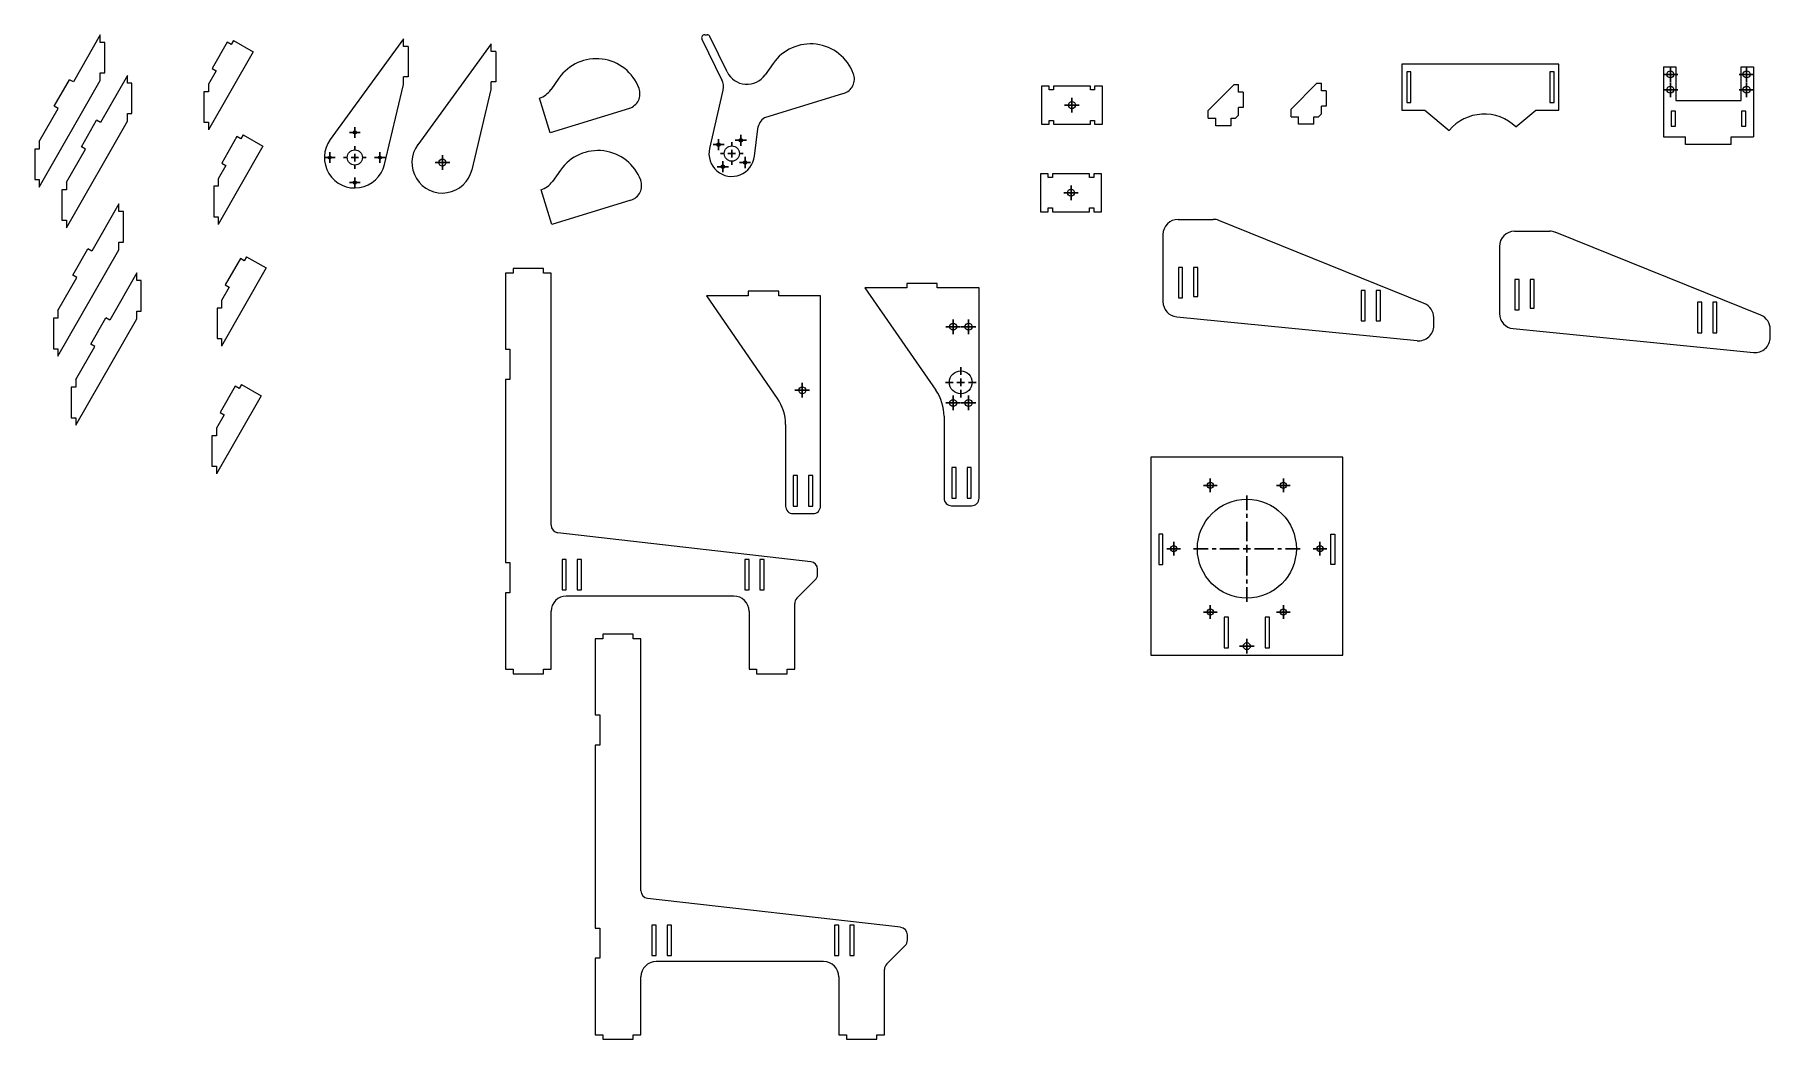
# Model space of a CAD drawing. Header units: millimetres. Extents: x 33 to 1173, y 126 to 786.
import ezdxf

# ---------------------------------------------------------------- set-up
doc = ezdxf.new("R2010")
doc.units = ezdxf.units.MM
doc.linetypes.add('CENTERX2', pattern=[20.32, 12.7, -2.54, 2.54, -2.54])
doc.layers.add('CENTER', color=2, linetype='CENTERX2')

# ---------------------------------------------------------------- blocks, each defined once
blk = doc.blocks.new('SW_CENTERMARKSYMBOL_0')
at = {"layer": 'CENTER', "color": 0}
for p, q in [((-5, 0), (-7.5, 0)), ((0, 0), (-2.5, 0)), ((0, 5), (0, 7.5)), ((0, 0), (0, 2.5)), ((0, 0), (0, -2.5)), ((0, 0), (2.5, 0)), ((5, 0), (7.5, 0)), ((0, -5), (0, -7.5))]:
    blk.add_line(p, q, dxfattribs=at)
blk = doc.blocks.new('SW_CENTERMARKSYMBOL_1')
at = {"layer": 'CENTER', "color": 0}
for p, q in [((-2.5, 0), (-3.5, 0)), ((0, 0), (-2.5, 0)), ((0, 2.5), (0, 3.5)), ((0, 0), (0, 2.5)), ((0, 0), (0, -2.5)), ((0, 0), (2.5, 0)), ((2.5, 0), (3.5, 0)), ((0, -2.5), (0, -3.5))]:
    blk.add_line(p, q, dxfattribs=at)
blk = doc.blocks.new('SW_CENTERMARKSYMBOL_2')
at = {"layer": 'CENTER', "color": 0}
for p, q in [((-2.5, 0), (-3.5, 0)), ((0, 0), (-2.5, 0)), ((0, 2.5), (0, 3.5)), ((0, 0), (0, 2.5)), ((0, 0), (0, -2.5)), ((0, 0), (2.5, 0)), ((2.5, 0), (3.5, 0)), ((0, -2.5), (0, -3.5))]:
    blk.add_line(p, q, dxfattribs=at)
blk = doc.blocks.new('SW_CENTERMARKSYMBOL_3')
at = {"layer": 'CENTER', "color": 0}
for p, q in [((-2.5, 0), (-3.5, 0)), ((0, 0), (-2.5, 0)), ((0, 2.5), (0, 3.5)), ((0, 0), (0, 2.5)), ((0, 0), (0, -2.5)), ((0, 0), (2.5, 0)), ((2.5, 0), (3.5, 0)), ((0, -2.5), (0, -3.5))]:
    blk.add_line(p, q, dxfattribs=at)
blk = doc.blocks.new('SW_CENTERMARKSYMBOL_4')
at = {"layer": 'CENTER', "color": 0}
for p, q in [((-2.5, 0), (-3.5, 0)), ((0, 0), (-2.5, 0)), ((0, 2.5), (0, 3.5)), ((0, 0), (0, 2.5)), ((0, 0), (0, -2.5)), ((0, 0), (2.5, 0)), ((2.5, 0), (3.5, 0)), ((0, -2.5), (0, -3.5))]:
    blk.add_line(p, q, dxfattribs=at)
blk = doc.blocks.new('SW_CENTERMARKSYMBOL_5')
at = {"layer": 'CENTER', "color": 0}
for p, q in [((-5, 0), (-7.5, 0)), ((0, 0), (-2.5, 0)), ((0, 5), (0, 7.5)), ((0, 0), (0, 2.5)), ((0, 0), (0, -2.5)), ((0, 0), (2.5, 0)), ((5, 0), (7.5, 0)), ((0, -5), (0, -7.5))]:
    blk.add_line(p, q, dxfattribs=at)
blk = doc.blocks.new('SW_CENTERMARKSYMBOL_6')
at = {"layer": 'CENTER', "color": 0}
for p, q in [((-2.5, 0), (-3.65, 0)), ((0, 0), (-2.5, 0)), ((0, 2.5), (0, 3.65)), ((0, 0), (0, 2.5)), ((0, 0), (0, -2.5)), ((0, 0), (2.5, 0)), ((2.5, 0), (3.65, 0)), ((0, -2.5), (0, -3.65))]:
    blk.add_line(p, q, dxfattribs=at)
blk = doc.blocks.new('SW_CENTERMARKSYMBOL_7')
at = {"layer": 'CENTER', "color": 0}
for p, q in [((-2.5, 0), (-3.65, 0)), ((0, 0), (-2.5, 0)), ((0, 2.5), (0, 3.65)), ((0, 0), (0, 2.5)), ((0, 0), (0, -2.5)), ((0, 0), (2.5, 0)), ((2.5, 0), (3.65, 0)), ((0, -2.5), (0, -3.65))]:
    blk.add_line(p, q, dxfattribs=at)
blk = doc.blocks.new('SW_CENTERMARKSYMBOL_8')
at = {"layer": 'CENTER', "color": 0}
for p, q in [((-2.5, 0), (-3.65, 0)), ((0, 0), (-2.5, 0)), ((0, 2.5), (0, 3.65)), ((0, 0), (0, 2.5)), ((0, 0), (0, -2.5)), ((0, 0), (2.5, 0)), ((2.5, 0), (3.65, 0)), ((0, -2.5), (0, -3.65))]:
    blk.add_line(p, q, dxfattribs=at)
blk = doc.blocks.new('SW_CENTERMARKSYMBOL_9')
at = {"layer": 'CENTER', "color": 0}
for p, q in [((-2.5, 0), (-3.65, 0)), ((0, 0), (-2.5, 0)), ((0, 2.5), (0, 3.65)), ((0, 0), (0, 2.5)), ((0, 0), (0, -2.5)), ((0, 0), (2.5, 0)), ((2.5, 0), (3.65, 0)), ((0, -2.5), (0, -3.65))]:
    blk.add_line(p, q, dxfattribs=at)
blk = doc.blocks.new('SW_CENTERMARKSYMBOL_10')
at = {"layer": 'CENTER', "color": 0}
for p, q in [((-2.5, 0), (-4.8, 0)), ((0, 0), (-2.5, 0)), ((0, 2.5), (0, 4.8)), ((0, 0), (0, 2.5)), ((0, 0), (0, -2.5)), ((0, 0), (2.5, 0)), ((2.5, 0), (4.8, 0)), ((0, -2.5), (0, -4.8))]:
    blk.add_line(p, q, dxfattribs=at)
blk = doc.blocks.new('SW_CENTERMARKSYMBOL_11')
at = {"layer": 'CENTER', "color": 0}
for p, q in [((-2.5, 0), (-4.8, 0)), ((0, 0), (-2.5, 0)), ((0, 2.5), (0, 4.8)), ((0, 0), (0, 2.5)), ((0, 0), (0, -2.5)), ((0, 0), (2.5, 0)), ((2.5, 0), (4.8, 0)), ((0, -2.5), (0, -4.8))]:
    blk.add_line(p, q, dxfattribs=at)
blk = doc.blocks.new('SW_CENTERMARKSYMBOL_12')
at = {"layer": 'CENTER', "color": 0}
for p, q in [((-2.5, 0), (-4.8, 0)), ((0, 0), (-2.5, 0)), ((0, 2.5), (0, 4.8)), ((0, 0), (0, 2.5)), ((0, 0), (0, -2.5)), ((0, 0), (2.5, 0)), ((2.5, 0), (4.8, 0)), ((0, -2.5), (0, -4.8))]:
    blk.add_line(p, q, dxfattribs=at)
blk = doc.blocks.new('SW_CENTERMARKSYMBOL_13')
at = {"layer": 'CENTER', "color": 0}
for p, q in [((-2.5, 0), (-4.8, 0)), ((0, 0), (-2.5, 0)), ((0, 2.5), (0, 4.8)), ((0, 0), (0, 2.5)), ((0, 0), (0, -2.5)), ((0, 0), (2.5, 0)), ((2.5, 0), (4.8, 0)), ((0, -2.5), (0, -4.8))]:
    blk.add_line(p, q, dxfattribs=at)
blk = doc.blocks.new('SW_CENTERMARKSYMBOL_14')
at = {"layer": 'CENTER', "color": 0}
for p, q in [((-2.5, 0), (-4.8, 0)), ((0, 0), (-2.5, 0)), ((0, 2.5), (0, 4.8)), ((0, 0), (0, 2.5)), ((0, 0), (0, -2.5)), ((0, 0), (2.5, 0)), ((2.5, 0), (4.8, 0)), ((0, -2.5), (0, -4.8))]:
    blk.add_line(p, q, dxfattribs=at)
blk = doc.blocks.new('SW_CENTERMARKSYMBOL_15')
at = {"layer": 'CENTER', "color": 0}
for p, q in [((-2.5, 0), (-4.8, 0)), ((0, 0), (-2.5, 0)), ((0, 2.5), (0, 4.8)), ((0, 0), (0, 2.5)), ((0, 0), (0, -2.5)), ((0, 0), (2.5, 0)), ((2.5, 0), (4.8, 0)), ((0, -2.5), (0, -4.8))]:
    blk.add_line(p, q, dxfattribs=at)
blk = doc.blocks.new('SW_CENTERMARKSYMBOL_16')
at = {"layer": 'CENTER', "color": 0}
for p, q in [((-2.5, 0), (-4.8, 0)), ((0, 0), (-2.5, 0)), ((0, 2.5), (0, 4.8)), ((0, 0), (0, 2.5)), ((0, 0), (0, -2.5)), ((0, 0), (2.5, 0)), ((2.5, 0), (4.8, 0)), ((0, -2.5), (0, -4.8))]:
    blk.add_line(p, q, dxfattribs=at)
blk = doc.blocks.new('SW_CENTERMARKSYMBOL_17')
at = {"layer": 'CENTER', "color": 0}
for p, q in [((0, 5), (0, 35)), ((-5, 0), (-35, 0)), ((0, 0), (-2.5, 0)), ((0, 0), (0, 2.5)), ((0, 0), (0, -2.5)), ((0, 0), (2.5, 0)), ((5, 0), (35, 0)), ((0, -5), (0, -35))]:
    blk.add_line(p, q, dxfattribs=at)
blk = doc.blocks.new('SW_CENTERMARKSYMBOL_18')
at = {"layer": 'CENTER', "color": 0}
for p, q in [((-2.5, 0), (-4.5, 0)), ((0, 0), (-2.5, 0)), ((0, 2.5), (0, 4.5)), ((0, 0), (0, 2.5)), ((0, 0), (0, -2.5)), ((0, 0), (2.5, 0)), ((2.5, 0), (4.5, 0)), ((0, -2.5), (0, -4.5))]:
    blk.add_line(p, q, dxfattribs=at)
blk = doc.blocks.new('SW_CENTERMARKSYMBOL_19')
at = {"layer": 'CENTER', "color": 0}
for p, q in [((-2.5, 0), (-4.5, 0)), ((0, 0), (-2.5, 0)), ((0, 2.5), (0, 4.5)), ((0, 0), (0, 2.5)), ((0, 0), (0, -2.5)), ((0, 0), (2.5, 0)), ((2.5, 0), (4.5, 0)), ((0, -2.5), (0, -4.5))]:
    blk.add_line(p, q, dxfattribs=at)
blk = doc.blocks.new('SW_CENTERMARKSYMBOL_20')
at = {"layer": 'CENTER', "color": 0}
for p, q in [((-2.5, 0), (-4.5, 0)), ((0, 0), (-2.5, 0)), ((0, 2.5), (0, 4.5)), ((0, 0), (0, 2.5)), ((0, 0), (0, -2.5)), ((0, 0), (2.5, 0)), ((2.5, 0), (4.5, 0)), ((0, -2.5), (0, -4.5))]:
    blk.add_line(p, q, dxfattribs=at)
blk = doc.blocks.new('SW_CENTERMARKSYMBOL_21')
at = {"layer": 'CENTER', "color": 0}
for p, q in [((-2.5, 0), (-4.5, 0)), ((0, 0), (-2.5, 0)), ((0, 2.5), (0, 4.5)), ((0, 0), (0, 2.5)), ((0, 0), (0, -2.5)), ((0, 0), (2.5, 0)), ((2.5, 0), (4.5, 0)), ((0, -2.5), (0, -4.5))]:
    blk.add_line(p, q, dxfattribs=at)
blk = doc.blocks.new('SW_CENTERMARKSYMBOL_22')
at = {"layer": 'CENTER', "color": 0}
for p, q in [((-2.5, 0), (-4.5, 0)), ((0, 0), (-2.5, 0)), ((0, 2.5), (0, 4.5)), ((0, 0), (0, 2.5)), ((0, 0), (0, -2.5)), ((0, 0), (2.5, 0)), ((2.5, 0), (4.5, 0)), ((0, -2.5), (0, -4.5))]:
    blk.add_line(p, q, dxfattribs=at)
blk = doc.blocks.new('SW_CENTERMARKSYMBOL_23')
at = {"layer": 'CENTER', "color": 0}
for p, q in [((-2.5, 0), (-4.5, 0)), ((0, 0), (-2.5, 0)), ((0, 2.5), (0, 4.5)), ((0, 0), (0, 2.5)), ((0, 0), (0, -2.5)), ((0, 0), (2.5, 0)), ((2.5, 0), (4.5, 0)), ((0, -2.5), (0, -4.5))]:
    blk.add_line(p, q, dxfattribs=at)
blk = doc.blocks.new('SW_CENTERMARKSYMBOL_24')
at = {"layer": 'CENTER', "color": 0}
for p, q in [((-2.5, 0), (-4.8, 0)), ((0, 0), (-2.5, 0)), ((0, 2.5), (0, 4.8)), ((0, 0), (0, 2.5)), ((0, 0), (0, -2.5)), ((0, 0), (2.5, 0)), ((2.5, 0), (4.8, 0)), ((0, -2.5), (0, -4.8))]:
    blk.add_line(p, q, dxfattribs=at)
blk = doc.blocks.new('SW_CENTERMARKSYMBOL_25')
at = {"layer": 'CENTER', "color": 0}
for p, q in [((-5, 0), (-10, 0)), ((0, 0), (-2.5, 0)), ((0, 5), (0, 10)), ((0, 0), (0, 2.5)), ((0, 0), (0, -2.5)), ((0, 0), (2.5, 0)), ((5, 0), (10, 0)), ((0, -5), (0, -10))]:
    blk.add_line(p, q, dxfattribs=at)
blk = doc.blocks.new('SW_CENTERMARKSYMBOL_26')
at = {"layer": 'CENTER', "color": 0}
for p, q in [((-2.5, 0), (-4.8, 0)), ((0, 0), (-2.5, 0)), ((0, 2.5), (0, 4.8)), ((0, 0), (0, 2.5)), ((0, 0), (0, -2.5)), ((0, 0), (2.5, 0)), ((2.5, 0), (4.8, 0)), ((0, -2.5), (0, -4.8))]:
    blk.add_line(p, q, dxfattribs=at)
blk = doc.blocks.new('SW_CENTERMARKSYMBOL_27')
at = {"layer": 'CENTER', "color": 0}
for p, q in [((-2.5, 0), (-4.8, 0)), ((0, 0), (-2.5, 0)), ((0, 2.5), (0, 4.8)), ((0, 0), (0, 2.5)), ((0, 0), (0, -2.5)), ((0, 0), (2.5, 0)), ((2.5, 0), (4.8, 0)), ((0, -2.5), (0, -4.8))]:
    blk.add_line(p, q, dxfattribs=at)
blk = doc.blocks.new('SW_CENTERMARKSYMBOL_28')
at = {"layer": 'CENTER', "color": 0}
for p, q in [((-2.5, 0), (-4.8, 0)), ((0, 0), (-2.5, 0)), ((0, 2.5), (0, 4.8)), ((0, 0), (0, 2.5)), ((0, 0), (0, -2.5)), ((0, 0), (2.5, 0)), ((2.5, 0), (4.8, 0)), ((0, -2.5), (0, -4.8))]:
    blk.add_line(p, q, dxfattribs=at)
blk = doc.blocks.new('SW_CENTERMARKSYMBOL_29')
at = {"layer": 'CENTER', "color": 0}
for p, q in [((-2.5, 0), (-4.8, 0)), ((0, 0), (-2.5, 0)), ((0, 2.5), (0, 4.8)), ((0, 0), (0, 2.5)), ((0, 0), (0, -2.5)), ((0, 0), (2.5, 0)), ((2.5, 0), (4.8, 0)), ((0, -2.5), (0, -4.8))]:
    blk.add_line(p, q, dxfattribs=at)
blk = doc.blocks.new('SW_CENTERMARKSYMBOL_30')
at = {"layer": 'CENTER', "color": 0}
for p, q in [((-2.5, 0), (-4.8, 0)), ((0, 0), (-2.5, 0)), ((0, 2.5), (0, 4.8)), ((0, 0), (0, 2.5)), ((0, 0), (0, -2.5)), ((0, 0), (2.5, 0)), ((2.5, 0), (4.8, 0)), ((0, -2.5), (0, -4.8))]:
    blk.add_line(p, q, dxfattribs=at)

msp = doc.modelspace()

# ---------------------------------------------------------------- linework, layer by layer
at = {"color": 7, "linetype": 'Continuous', "lineweight": 15}
for p, q in [((76.4, 785.7), (58.8, 754.8)), ((76.4, 780.7), (76.4, 785.7)), ((79.4, 780.7), (76.4, 780.7)), ((79.4, 760.7), (79.4, 780.7)), ((159.9, 780.9), (150, 763.6)), ((162.5, 779.4), (159.9, 780.9)), ((164, 782.1), (162.5, 779.4)), ((164, 782.1), (176.9, 774.7)), ((275.7, 783.2), (227.5, 717)), ((275.7, 778.2), (275.7, 783.2)), ((278.7, 778.2), (275.7, 778.2)), ((278.7, 778.2), (278.7, 758.2)), ((333.2, 779.9), (285, 713.6)), ((333.2, 774.9), (333.2, 779.9)), ((471.7, 783), (484.8, 756.1)), ((473.5, 785.8), (475.1, 785.8)), ((488.3, 761.5), (476.9, 784.7)), ((176.9, 774.7), (147.6, 723.4)), ((336.2, 774.9), (333.2, 774.9)), ((336.2, 774.9), (336.2, 754.9)), ((518.5, 767), (513.2, 759.5)), ((1034.5, 766.4), (931.5, 766.4)), ((931.5, 766.4), (931.5, 736.4)), ((1034.5, 736.4), (1034.5, 766.4)), ((1103.3, 764.7), (1103.3, 718.7)), ((1103.3, 764.7), (1111.3, 764.7)), ((1111.3, 764.7), (1111.3, 742.7)), ((1154.3, 742.7), (1154.3, 764.7)), ((1154.3, 764.7), (1162.3, 764.7)), ((1162.3, 764.7), (1162.3, 718.7)), ((36.4, 685.7), (76.4, 755.7)), ((46.2, 738.9), (56.2, 756.3)), ((58.8, 754.8), (56.2, 756.3)), ((76.4, 755.7), (76.4, 760.7)), ((76.4, 760.7), (79.4, 760.7)), ((94.3, 759.1), (76.6, 728.2)), ((94.3, 754.1), (94.3, 759.1)), ((97.3, 754.1), (94.3, 754.1)), ((97.3, 734.1), (97.3, 754.1)), ((152.6, 762.1), (147.6, 753.4)), ((147.6, 753.4), (147.6, 748.4)), ((150, 763.6), (152.6, 762.1)), ((263.1, 700.6), (275.7, 753.2)), ((275.7, 753.2), (275.7, 758.2)), ((278.7, 758.2), (275.7, 758.2)), ((336.2, 754.9), (333.2, 754.9)), ((333.2, 749.9), (333.2, 754.9)), ((377.7, 757.3), (372.4, 749.7)), ((821.2, 753.1), (804.2, 736.1)), ((821.2, 753.1), (824.2, 753.1)), ((824.2, 748.1), (824.2, 753.1)), ((875.6, 754), (858.6, 737)), ((875.6, 754), (878.6, 754)), ((878.6, 749), (878.6, 754)), ((937.4, 761.4), (934.6, 761.4)), ((934.6, 761.4), (934.6, 741.4)), ((937.4, 741.4), (937.4, 761.4)), ((1031.4, 761.4), (1028.6, 761.4)), ((1028.6, 761.4), (1028.6, 741.4)), ((1031.4, 741.4), (1031.4, 761.4)), ((144.6, 748.4), (144.6, 728.4)), ((147.6, 748.4), (144.6, 748.4)), ((320.7, 697.2), (333.2, 749.9)), ((372, 721.5), (364.9, 744.2)), ((485.5, 749.5), (476.7, 711.2)), ((564.7, 747.3), (512.7, 731.3)), ((699.8, 752.1), (694.7, 752.1)), ((694.7, 752.1), (694.7, 727.1)), ((699.8, 749.6), (699.8, 752.1)), ((702.6, 749.6), (699.8, 749.6)), ((726.8, 752.1), (702.6, 752.1)), ((702.6, 752.1), (702.6, 749.6)), ((726.8, 749.6), (726.8, 752.1)), ((729.6, 749.6), (726.8, 749.6)), ((734.7, 752.1), (729.6, 752.1)), ((729.6, 752.1), (729.6, 749.6)), ((734.7, 727.1), (734.7, 752.1)), ((827.2, 748.1), (824.2, 748.1)), ((827.2, 748.1), (827.2, 738.1)), ((881.6, 749), (878.6, 749)), ((881.6, 749), (881.6, 739)), ((934.6, 741.4), (937.4, 741.4)), ((1028.6, 741.4), (1031.4, 741.4)), ((1111.3, 742.7), (1154.3, 742.7)), ((36.4, 715.7), (48.8, 737.4)), ((48.8, 737.4), (46.2, 738.9)), ((64.1, 712.3), (74, 729.7)), ((76.6, 728.2), (74, 729.7)), ((94.3, 729.1), (94.3, 734.1)), ((94.3, 734.1), (97.3, 734.1)), ((424, 737.5), (372, 721.5)), ((804.2, 731.1), (804.2, 736.1)), ((804.2, 731.1), (809.2, 731.1)), ((809.2, 726.1), (809.2, 731.1)), ((819.2, 726.1), (819.2, 731.1)), ((819.2, 731.1), (822.2, 731.1)), ((822.2, 731.1), (824.2, 733.1)), ((824.2, 733.1), (824.2, 738.1)), ((827.2, 738.1), (824.2, 738.1)), ((858.6, 732), (858.6, 737)), ((858.6, 732), (863.6, 732)), ((863.6, 727), (863.6, 732)), ((873.6, 727), (873.6, 732)), ((873.6, 732), (876.6, 732)), ((876.6, 732), (878.6, 734)), ((878.6, 734), (878.6, 739)), ((881.6, 739), (878.6, 739)), ((931.5, 736.4), (946.5, 736.4)), ((946.5, 736.4), (962.5, 723)), ((1006.3, 725.4), (1019.5, 736.4)), ((1019.5, 736.4), (1034.5, 736.4)), ((1111.1, 735.7), (1108.3, 735.7)), ((1108.3, 735.7), (1108.3, 725.7)), ((1111.1, 725.7), (1111.1, 735.7)), ((1157.3, 735.7), (1154.5, 735.7)), ((1154.5, 735.7), (1154.5, 725.7)), ((1157.3, 725.7), (1157.3, 735.7)), ((54.3, 659.1), (94.3, 729.1)), ((144.6, 728.4), (147.6, 728.4)), ((147.6, 728.4), (147.6, 723.4)), ((166.2, 718.9), (156.3, 701.5)), ((168.8, 717.4), (166.2, 718.9)), ((170.3, 720), (168.8, 717.4)), ((170.3, 720), (183.2, 712.6)), ((506.2, 706.1), (508.3, 724.1)), ((694.7, 727.1), (699.8, 727.1)), ((699.8, 727.1), (699.8, 729.6)), ((699.8, 729.6), (702.6, 729.6)), ((702.6, 729.6), (702.6, 727.1)), ((702.6, 727.1), (726.8, 727.1)), ((726.8, 727.1), (726.8, 729.6)), ((726.8, 729.6), (729.6, 729.6)), ((729.6, 729.6), (729.6, 727.1)), ((729.6, 727.1), (734.7, 727.1)), ((819.2, 726.1), (809.2, 726.1)), ((873.6, 727), (863.6, 727)), ((1103.3, 718.7), (1117.8, 718.7)), ((1108.3, 725.7), (1111.1, 725.7)), ((1117.8, 713.7), (1117.8, 718.7)), ((1147.8, 713.7), (1147.8, 718.7)), ((1147.8, 718.7), (1162.3, 718.7)), ((1154.5, 725.7), (1157.3, 725.7)), ((36.4, 710.7), (33.4, 710.7)), ((33.4, 710.7), (33.4, 690.7)), ((36.4, 715.7), (36.4, 710.7)), ((54.3, 689.1), (66.7, 710.8)), ((66.7, 710.8), (64.1, 712.3)), ((183.2, 712.6), (154, 661.3)), ((1147.8, 713.7), (1117.8, 713.7)), ((158.9, 700), (154, 691.3)), ((156.3, 701.5), (158.9, 700)), ((378.8, 697), (373.5, 689.4)), ((33.4, 690.7), (36.4, 690.7)), ((36.4, 690.7), (36.4, 685.7)), ((54.3, 684.1), (51.3, 684.1)), ((51.3, 684.1), (51.3, 664.1)), ((54.3, 689.1), (54.3, 684.1)), ((151, 686.3), (151, 666.3)), ((154, 686.3), (151, 686.3)), ((154, 691.3), (154, 686.3)), ((699.2, 694.6), (694.1, 694.6)), ((694.1, 694.6), (694.1, 669.6)), ((699.2, 692.1), (699.2, 694.6)), ((702, 692.1), (699.2, 692.1)), ((726.2, 694.6), (702, 694.6)), ((702, 694.6), (702, 692.1)), ((726.2, 692.1), (726.2, 694.6)), ((729, 692.1), (726.2, 692.1)), ((734.1, 694.6), (729, 694.6)), ((729, 694.6), (729, 692.1)), ((734.1, 669.6), (734.1, 694.6)), ((88.7, 674.7), (71, 643.8)), ((88.7, 669.7), (88.7, 674.7)), ((373.1, 661.2), (366, 683.9)), ((425, 677.2), (373.1, 661.2)), ((51.3, 664.1), (54.3, 664.1)), ((54.3, 664.1), (54.3, 659.1)), ((91.7, 669.7), (88.7, 669.7)), ((91.7, 649.7), (91.7, 669.7)), ((151, 666.3), (154, 666.3)), ((154, 666.3), (154, 661.3)), ((694.1, 669.6), (699.2, 669.6)), ((699.2, 669.6), (699.2, 672.1)), ((699.2, 672.1), (702, 672.1)), ((702, 672.1), (702, 669.6)), ((702, 669.6), (726.2, 669.6)), ((726.2, 669.6), (726.2, 672.1)), ((726.2, 672.1), (729, 672.1)), ((729, 672.1), (729, 669.6)), ((729, 669.6), (734.1, 669.6)), ((784.5, 664.6), (807.5, 664.6)), ((946.1, 609.4), (811.2, 663.9)), ((774.5, 654.6), (774.5, 610.6)), ((1005.5, 656.8), (1028.5, 656.8)), ((1167.1, 601.6), (1032.2, 656.1)), ((48.7, 574.7), (88.7, 644.7)), ((58.5, 627.9), (68.4, 645.2)), ((71, 643.8), (68.4, 645.2)), ((88.7, 644.7), (88.7, 649.7)), ((88.7, 649.7), (91.7, 649.7)), ((168.5, 638.9), (158.5, 621.6)), ((171.1, 637.4), (168.5, 638.9)), ((172.6, 640), (171.1, 637.4)), ((172.6, 640), (185.5, 632.7)), ((995.5, 646.8), (995.5, 602.8)), ((61.1, 626.4), (58.5, 627.9)), ((100.4, 629.4), (82.8, 598.5)), ((100.4, 624.4), (100.4, 629.4)), ((185.5, 632.7), (156.2, 581.4)), ((342.6, 629.3), (342.6, 579.3)), ((347.6, 629.3), (342.6, 629.3)), ((347.6, 632.3), (347.6, 629.3)), ((367.6, 632.3), (347.6, 632.3)), ((367.6, 629.3), (367.6, 632.3)), ((372.6, 629.3), (367.6, 629.3)), ((372.6, 463.8), (372.6, 629.3)), ((784.6, 633), (784.6, 613)), ((787.4, 633), (784.6, 633)), ((787.4, 613), (787.4, 633)), ((794.6, 633), (794.6, 614)), ((797.4, 633), (794.6, 633)), ((797.4, 614), (797.4, 633)), ((48.7, 604.7), (61.1, 626.4)), ((103.4, 624.4), (100.4, 624.4)), ((103.4, 604.4), (103.4, 624.4)), ((161.2, 620.1), (156.2, 611.4)), ((158.5, 621.6), (161.2, 620.1)), ((502.1, 617.4), (502.1, 614.4)), ((522.1, 617.4), (502.1, 617.4)), ((522.1, 614.4), (522.1, 617.4)), ((578.7, 619.6), (625.4, 552.4)), ((606.2, 619.6), (578.7, 619.6)), ((606.2, 622.6), (606.2, 619.6)), ((626.2, 622.6), (606.2, 622.6)), ((626.2, 619.6), (626.2, 622.6)), ((653.7, 619.6), (626.2, 619.6)), ((653.7, 481.6), (653.7, 619.6)), ((907.4, 618), (904.6, 618)), ((904.6, 618), (904.6, 598)), ((907.4, 598), (907.4, 618)), ((917.4, 618), (914.6, 618)), ((914.6, 618), (914.6, 598)), ((917.4, 598), (917.4, 618)), ((1005.6, 625.2), (1005.6, 605.2)), ((1008.4, 625.2), (1005.6, 625.2)), ((1008.4, 605.2), (1008.4, 625.2)), ((1015.6, 625.2), (1015.6, 606.3)), ((1018.4, 625.2), (1015.6, 625.2)), ((1018.4, 606.3), (1018.4, 625.2)), ((48.7, 604.7), (48.7, 599.7)), ((100.4, 599.4), (100.4, 604.4)), ((100.4, 604.4), (103.4, 604.4)), ((153.2, 606.4), (153.2, 586.4)), ((156.2, 606.4), (153.2, 606.4)), ((156.2, 611.4), (156.2, 606.4)), ((474.6, 614.4), (521.2, 547.1)), ((502.1, 614.4), (474.6, 614.4)), ((549.6, 614.4), (522.1, 614.4)), ((549.6, 476.4), (549.6, 614.4)), ((784.6, 613), (787.4, 613)), ((794.6, 614), (797.4, 614)), ((1005.6, 605.2), (1008.4, 605.2)), ((1015.6, 606.3), (1018.4, 606.3)), ((1128.4, 610.2), (1125.6, 610.2)), ((1125.6, 610.2), (1125.6, 590.2)), ((1128.4, 590.2), (1128.4, 610.2)), ((1138.4, 610.2), (1135.6, 610.2)), ((1135.6, 610.2), (1135.6, 590.2)), ((1138.4, 590.2), (1138.4, 610.2)), ((48.7, 599.7), (45.7, 599.7)), ((45.7, 599.7), (45.7, 579.7)), ((60.4, 529.4), (100.4, 599.4)), ((70.2, 582.6), (80.2, 600)), ((82.8, 598.5), (80.2, 600)), ((783.5, 600.7), (941.4, 585)), ((904.6, 598), (907.4, 598)), ((914.6, 598), (917.4, 598)), ((952.4, 594.9), (952.4, 600.1)), ((1004.5, 592.9), (1162.4, 577.2)), ((72.9, 581.1), (70.2, 582.6)), ((153.2, 586.4), (156.2, 586.4)), ((156.2, 586.4), (156.2, 581.4)), ((1125.6, 590.2), (1128.4, 590.2)), ((1135.6, 590.2), (1138.4, 590.2)), ((1173.4, 587.2), (1173.4, 592.4)), ((45.7, 579.7), (48.7, 579.7)), ((48.7, 579.7), (48.7, 574.7)), ((60.4, 559.4), (72.9, 581.1)), ((342.6, 579.3), (345.6, 579.3)), ((345.6, 579.3), (345.6, 559.5)), ((60.4, 559.4), (60.4, 554.4)), ((345.6, 559.5), (342.6, 559.5)), ((342.6, 559.5), (342.6, 439.3)), ((60.4, 554.4), (57.4, 554.4)), ((57.4, 554.4), (57.4, 534.4)), ((182.1, 548.8), (152.8, 497.5)), ((165.1, 555.1), (155.2, 537.7)), ((167.7, 553.6), (165.1, 555.1)), ((169.2, 556.2), (167.7, 553.6)), ((169.2, 556.2), (182.1, 548.8)), ((157.8, 536.2), (152.8, 527.5)), ((155.2, 537.7), (157.8, 536.2)), ((57.4, 534.4), (60.4, 534.4)), ((60.4, 534.4), (60.4, 529.4)), ((152.8, 527.5), (152.8, 522.5)), ((526.6, 530), (526.6, 476.4)), ((630.7, 535.3), (630.7, 481.6)), ((149.8, 522.5), (149.8, 502.5)), ((152.8, 522.5), (149.8, 522.5)), ((149.8, 502.5), (152.8, 502.5)), ((152.8, 502.5), (152.8, 497.5)), ((638.6, 501.6), (635.8, 501.6)), ((635.8, 501.6), (635.8, 481.6)), ((638.6, 481.6), (638.6, 501.6)), ((648.6, 501.6), (645.8, 501.6)), ((645.8, 501.6), (645.8, 481.6)), ((648.6, 481.6), (648.6, 501.6)), ((892.6, 508.4), (766.6, 508.4)), ((766.6, 508.4), (766.6, 378.4)), ((892.6, 378.4), (892.6, 508.4)), ((534.5, 496.4), (531.7, 496.4)), ((531.7, 496.4), (531.7, 476.4)), ((534.5, 476.4), (534.5, 496.4)), ((544.5, 496.4), (541.7, 496.4)), ((541.7, 496.4), (541.7, 476.4)), ((544.5, 476.4), (544.5, 496.4)), ((635.8, 481.6), (638.6, 481.6)), ((645.8, 481.6), (648.6, 481.6)), ((531.6, 471.4), (544.6, 471.4)), ((531.7, 476.4), (534.5, 476.4)), ((541.7, 476.4), (544.5, 476.4)), ((635.7, 476.6), (648.7, 476.6)), ((543.1, 439.8), (377, 458.8)), ((774.5, 458), (771.7, 458)), ((771.7, 458), (771.7, 438)), ((774.5, 438), (774.5, 458)), ((884.7, 438), (884.7, 458)), ((884.7, 458), (887.4, 458)), ((887.4, 458), (887.4, 438)), ((342.6, 439.3), (345.6, 439.3)), ((345.6, 439.3), (345.6, 419.5)), ((379.8, 441.3), (379.8, 421.3)), ((382.6, 441.3), (379.8, 441.3)), ((382.6, 421.3), (382.6, 441.3)), ((392.6, 441.3), (389.8, 441.3)), ((389.8, 441.3), (389.8, 421.3)), ((392.6, 421.3), (392.6, 441.3)), ((499.8, 441.3), (499.8, 421.3)), ((502.6, 441.3), (499.8, 441.3)), ((502.6, 421.3), (502.6, 441.3)), ((512.6, 441.3), (509.8, 441.3)), ((509.8, 441.3), (509.8, 421.3)), ((512.6, 421.3), (512.6, 441.3)), ((547.6, 431.4), (547.6, 434.9)), ((771.7, 438), (774.5, 438)), ((887.4, 438), (884.7, 438)), ((534, 415.8), (546.1, 427.9)), ((345.6, 419.5), (342.6, 419.5)), ((342.6, 419.5), (342.6, 369.3)), ((379.8, 421.3), (382.6, 421.3)), ((492.6, 417.3), (382.6, 417.3)), ((389.8, 421.3), (392.6, 421.3)), ((499.8, 421.3), (502.6, 421.3)), ((509.8, 421.3), (512.6, 421.3)), ((532.6, 369.3), (532.6, 412.3)), ((372.6, 369.3), (372.6, 407.3)), ((502.6, 407.3), (502.6, 369.3)), ((817.5, 403.4), (814.7, 403.4)), ((814.7, 403.4), (814.7, 383.4)), ((817.5, 383.4), (817.5, 403.4)), ((844.5, 403.4), (841.7, 403.4)), ((841.7, 403.4), (841.7, 383.4)), ((844.5, 383.4), (844.5, 403.4)), ((401.6, 389.3), (401.6, 339.3)), ((406.6, 389.3), (401.6, 389.3)), ((406.6, 392.3), (406.6, 389.3)), ((426.6, 392.3), (406.6, 392.3)), ((426.6, 389.3), (426.6, 392.3)), ((431.6, 389.3), (426.6, 389.3)), ((431.6, 223.8), (431.6, 389.3)), ((766.6, 378.4), (892.6, 378.4)), ((814.7, 383.4), (817.5, 383.4)), ((841.7, 383.4), (844.5, 383.4)), ((342.6, 369.3), (347.6, 369.3)), ((347.6, 369.3), (347.6, 366.3)), ((347.6, 366.3), (367.6, 366.3)), ((367.6, 369.3), (372.6, 369.3)), ((367.6, 366.3), (367.6, 369.3)), ((502.6, 369.3), (507.6, 369.3)), ((507.6, 369.3), (507.6, 366.3)), ((507.6, 366.3), (527.6, 366.3)), ((527.6, 369.3), (532.6, 369.3)), ((527.6, 366.3), (527.6, 369.3)), ((401.6, 339.3), (404.6, 339.3)), ((404.6, 339.3), (404.6, 319.5)), ((404.6, 319.5), (401.6, 319.5)), ((401.6, 319.5), (401.6, 199.3)), ((602.2, 199.8), (436, 218.8)), ((401.6, 199.3), (404.6, 199.3)), ((404.6, 199.3), (404.6, 179.5)), ((438.8, 201.3), (438.8, 181.3)), ((441.6, 201.3), (438.8, 201.3)), ((441.6, 181.3), (441.6, 201.3)), ((451.6, 201.3), (448.8, 201.3)), ((448.8, 201.3), (448.8, 181.3)), ((451.6, 181.3), (451.6, 201.3)), ((558.8, 201.3), (558.8, 181.3)), ((561.6, 201.3), (558.8, 201.3)), ((561.6, 181.3), (561.6, 201.3)), ((571.6, 201.3), (568.8, 201.3)), ((568.8, 201.3), (568.8, 181.3)), ((571.6, 181.3), (571.6, 201.3)), ((606.6, 191.4), (606.6, 194.8)), ((593.1, 175.8), (605.1, 187.8)), ((404.6, 179.5), (401.6, 179.5)), ((401.6, 179.5), (401.6, 129.3)), ((438.8, 181.3), (441.6, 181.3)), ((551.6, 177.3), (441.6, 177.3)), ((448.8, 181.3), (451.6, 181.3)), ((558.8, 181.3), (561.6, 181.3)), ((568.8, 181.3), (571.6, 181.3)), ((591.6, 129.3), (591.6, 172.2)), ((431.6, 129.3), (431.6, 167.3)), ((561.6, 167.3), (561.6, 129.3)), ((401.6, 129.3), (406.6, 129.3)), ((406.6, 129.3), (406.6, 126.3)), ((406.6, 126.3), (426.6, 126.3)), ((426.6, 129.3), (431.6, 129.3)), ((426.6, 126.3), (426.6, 129.3)), ((561.6, 129.3), (566.6, 129.3)), ((566.6, 129.3), (566.6, 126.3)), ((566.6, 126.3), (586.6, 126.3)), ((586.6, 129.3), (591.6, 129.3)), ((586.6, 126.3), (586.6, 129.3))]:
    msp.add_line(p, q, dxfattribs=at)
for centre, radius in [((1107.8, 759.8), 2.3), ((1157.8, 759.8), 2.3), ((714.7, 739.6), 2.3), ((1107.8, 749.7), 2.3), ((1157.8, 749.7), 2.3), ((243.7, 721.7), 1), ((243.7, 705.2), 5), ((482.6, 713.7), 1.15), ((491.3, 707.8), 5), ((497.2, 716.5), 1.15), ((227.2, 705.2), 1), ((260.2, 705.2), 1), ((301.2, 701.9), 2.3), ((485.4, 699.2), 1.15), ((500, 701.9), 1.15), ((243.7, 688.7), 1), ((714.1, 682.1), 2.3), ((636.7, 594.1), 2.3), ((646.8, 594.1), 2.3), ((641.7, 557.6), 7.5), ((537.6, 552.4), 2.3), ((636.7, 544.1), 2.3), ((646.8, 544.1), 2.3), ((805.6, 489.9), 2), ((853.6, 489.9), 2), ((829.6, 448.4), 32.5), ((781.6, 448.4), 2), ((877.6, 448.4), 2), ((805.6, 406.8), 2), ((853.6, 406.8), 2), ((829.6, 384.4), 2.3)]:
    msp.add_circle(centre, radius, dxfattribs=at)
for centre, radius, start, end in [((473.5, 783.8), 2, 90, 206), ((475.1, 783.8), 2, 26, 90), ((543, 749.8), 30, 20.4714, 145), ((402.3, 740.1), 30, 20.4714, 145), ((475.8, 751.8), 10, 347.0323, 26), ((501.3, 767.8), 14.5, 206, 325), ((561.8, 756.8), 10, 287.1173, 20.4714), ((360.6, 758.1), 14.5, 287.3593, 325), ((421, 747.1), 10, 287.1173, 20.4714), ((518.2, 722.9), 10, 123.2602, 173.3845), ((985.5, 703.7), 30, 46.15, 140), ((243.7, 705.2), 20, 143.9711, 346.5948), ((301.2, 701.9), 20, 143.9711, 346.5948), ((403.4, 679.8), 30, 20.4714, 145), ((491.3, 707.8), 15, 167.0323, 353.3845), ((361.6, 697.8), 14.5, 287.3593, 325), ((422.1, 686.8), 10, 287.1173, 20.4714), ((784.5, 654.6), 10, 90, 180), ((807.5, 654.6), 10, 68.0148, 90), ((1005.5, 646.8), 10, 90, 180), ((1028.5, 646.8), 10, 68.0148, 90), ((784.5, 610.6), 10, 180, 264.3332), ((942.4, 600.1), 10, 0, 68.0148), ((942.4, 594.9), 10, 264.3332, 0), ((1005.5, 602.8), 10, 180, 264.3332), ((1163.4, 592.4), 10, 0, 68.0148), ((1163.4, 587.2), 10, 264.3332, 0), ((600.7, 535.3), 30, 0, 34.7349), ((496.6, 530), 30, 0, 34.7349), ((635.7, 481.6), 5, 180, 270), ((648.7, 481.6), 5, 270, 0), ((531.6, 476.4), 5, 180, 270), ((544.6, 476.4), 5, 270, 0), ((377.6, 463.8), 5, 180, 263.4802), ((542.6, 434.9), 5, 0, 83.4802), ((542.6, 431.4), 5, 315, 0), ((382.6, 407.3), 10, 90, 180), ((492.6, 407.3), 10, 0, 90), ((537.6, 412.3), 5, 135, 180), ((436.6, 223.8), 5, 180, 263.4802), ((601.6, 194.8), 5, 0, 83.4802), ((601.6, 191.4), 5, 315, 0), ((441.6, 167.3), 10, 90, 180), ((551.6, 167.3), 10, 0, 90), ((596.6, 172.2), 5, 135, 180)]:
    msp.add_arc(centre, radius, start, end, dxfattribs=at)

# ---------------------------------------------------------------- block references
at = {"layer": 'CENTER'}
for name, p in [('SW_CENTERMARKSYMBOL_14', (1107.8, 759.8)), ('SW_CENTERMARKSYMBOL_15', (1157.8, 759.8)), ('SW_CENTERMARKSYMBOL_13', (1107.8, 749.7)), ('SW_CENTERMARKSYMBOL_16', (1157.8, 749.7)), ('SW_CENTERMARKSYMBOL_12', (714.7, 739.6)), ('SW_CENTERMARKSYMBOL_1', (243.7, 721.7)), ('SW_CENTERMARKSYMBOL_8', (497.2, 716.5)), ('SW_CENTERMARKSYMBOL_2', (227.2, 705.2)), ('SW_CENTERMARKSYMBOL_0', (243.7, 705.2)), ('SW_CENTERMARKSYMBOL_4', (260.2, 705.2)), ('SW_CENTERMARKSYMBOL_9', (482.6, 713.7)), ('SW_CENTERMARKSYMBOL_5', (491.3, 707.8)), ('SW_CENTERMARKSYMBOL_11', (301.2, 701.9)), ('SW_CENTERMARKSYMBOL_7', (485.4, 699.2)), ('SW_CENTERMARKSYMBOL_6', (500, 701.9)), ('SW_CENTERMARKSYMBOL_3', (243.7, 688.7)), ('SW_CENTERMARKSYMBOL_30', (714.1, 682.1)), ('SW_CENTERMARKSYMBOL_28', (636.7, 594.1)), ('SW_CENTERMARKSYMBOL_29', (646.8, 594.1)), ('SW_CENTERMARKSYMBOL_25', (641.7, 557.6)), ('SW_CENTERMARKSYMBOL_10', (537.6, 552.4)), ('SW_CENTERMARKSYMBOL_26', (636.7, 544.1)), ('SW_CENTERMARKSYMBOL_27', (646.8, 544.1)), ('SW_CENTERMARKSYMBOL_23', (805.6, 489.9)), ('SW_CENTERMARKSYMBOL_21', (853.6, 489.9)), ('SW_CENTERMARKSYMBOL_17', (829.6, 448.4)), ('SW_CENTERMARKSYMBOL_18', (781.6, 448.4)), ('SW_CENTERMARKSYMBOL_22', (877.6, 448.4)), ('SW_CENTERMARKSYMBOL_19', (805.6, 406.8)), ('SW_CENTERMARKSYMBOL_20', (853.6, 406.8)), ('SW_CENTERMARKSYMBOL_24', (829.6, 384.4))]:
    msp.add_blockref(name, p, dxfattribs=at)

doc.saveas('drawing.dxf')
